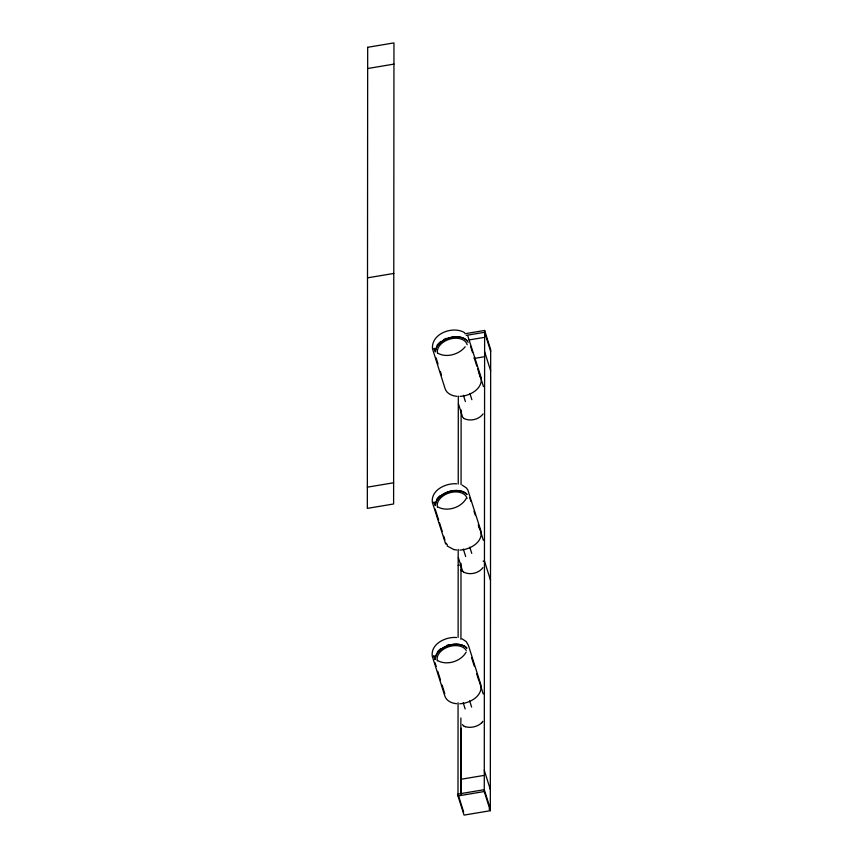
<?xml version="1.0" encoding="UTF-8"?>
<svg xmlns="http://www.w3.org/2000/svg" width="858" height="858" viewBox="0 0 858 858"><rect width="100%" height="100%" fill="white"/><g stroke="black" fill="none" stroke-linecap="round" stroke-linejoin="round"><path stroke-width="1.29" d="M464.918 333.751L484.631 330.448L490.669 349.614L490.315 810.703L464.039 815.1L457.99 795.934L458.065 702.723M458.118 637.387L458.183 549.388M458.236 484.051L458.301 396.053M460.821 793.489L460.875 717.964M460.939 639.296L461.003 563.298M461.068 484.631L461.121 409.963M461.121 794.454L461.175 728.249M490.315 810.703L484.266 791.526L484.631 330.448M456.896 396.332C451.984 395.935 446.385 393.436 444.97 388.288L432.486 348.723C431.145 333.526 452.927 325.6 464.607 332.657M456.66 703.721C451.737 703.324 446.139 700.825 444.723 695.677L432.25 656.113C430.652 643.682 445.967 636.572 456.542 637.515M467.889 336.143L481.199 377.734C482.775 389.082 469.734 395.978 459.974 396.396M462.226 485.145L466.312 487.88L467.771 489.832L481.081 531.434C482.754 542.706 469.541 549.721 459.856 550.096M462.097 638.835L466.259 641.634L468.479 645.559L480.952 685.124C482.625 696.428 469.423 703.399 459.738 703.785M466.291 498.369C460.961 507.947 446.664 512.151 437.494 506.756M466.173 652.069C460.843 661.647 446.535 665.851 437.376 660.445M483.054 413.921C478.968 419.626 470.012 421.621 463.803 418.457M482.925 567.61C478.85 573.316 469.894 575.31 463.685 572.147M481.756 722.811L482.807 721.31M465.165 346.761C459.169 354.493 446.149 358.226 437.612 353.056M481.735 722.833C477.423 726.78 470.903 728.26 465.272 726.715M367.674 68.511L393.951 64.114M367.503 277.842L393.79 273.445M466.237 335.371L484.631 332.293L490.669 351.458M469.058 339.94L483.515 337.526M474.302 358.43L483.494 356.885M367.342 487.172L393.618 482.775M458.172 565.39L459.48 565.165M483.129 561.207L484.448 560.993L490.497 580.158M483.172 775.557L460.832 779.289L461.132 780.254M457.99 795.934L484.266 791.526M488.996 809.073L490.315 808.858L484.266 789.682L457.99 794.09L463.631 811.979M456.66 483.815C446.085 482.882 430.77 489.982 432.368 502.413L445.667 544.015M453.839 549.549L456.778 550.032M453.893 549.57L447.136 545.967M463.556 725.847L465.229 726.705M463.728 418.393L462.676 417.245L458.462 403.946M462.559 570.935L463.61 572.093M462.43 724.624L463.492 725.782M479.193 373.112L483.472 386.583M434.802 350.128L434.041 348.273L435.092 351.619M434.674 503.828L433.923 501.962L434.974 505.308M434.556 657.518L433.805 655.662L434.856 659.008M484.609 351.662L490.658 370.828M470.613 346.407L472.565 352.595M474.12 357.55L476.855 366.216M477.638 368.683L480.362 377.348M469.905 393.447L471.868 399.699M463.427 395.324L465.401 401.576M436.068 357.818L438.02 364.006M440.358 371.428L441.527 375.15M479.161 526.994L483.344 540.272M469.712 497.629L470.881 501.34M474.002 511.239L475.171 514.961M478.292 524.86L479.461 528.571M469.776 547.136L471.75 553.389M463.309 549.023L465.68 556.52M458.344 557.646L462.505 570.849M460.993 569.959L461.304 570.924M435.167 509.041L438.674 520.173M439.457 522.651L442.192 531.317M443.747 536.261L444.916 539.982M479.043 680.684L483.226 693.972M471.535 657.518L474.27 666.173M476.608 673.605L478.56 679.793M469.658 700.836L471.632 707.089M463.191 702.713L465.165 708.965M484.287 770.323L490.326 789.489M435.049 662.73L436.218 666.452M437.773 671.396L440.508 680.062M442.074 685.006L444.798 693.672M437.569 353.367A15.423 10.285 -17.5 0 1 449.774 339.103A15.423 10.285 -17.5 0 1 467.181 344.744M435.585 349.785A17.503 11.669 -17.5 0 1 449.42 337.762A17.503 11.669 -17.5 0 1 467.149 340.605M435.542 351.834A17.257 11.508 -17.5 0 1 449.453 337.891A17.257 11.508 -17.5 0 1 468.168 342.342M437.012 345.366A18.2 12.13 -17.5 0 1 440.969 341.398M443.5 339.725A18.2 12.13 -17.5 0 1 446.31 338.342M437.451 507.067A15.423 10.285 -17.5 0 1 449.656 492.792A15.423 10.285 -17.5 0 1 467.063 498.444M435.456 503.485A17.503 11.669 -17.5 0 1 449.302 491.462A17.503 11.669 -17.5 0 1 467.031 494.294M435.424 505.534A17.257 11.508 -17.5 0 1 447.897 492.042A17.257 11.508 -17.5 0 1 466.816 494.38M447.415 544.927A18.2 12.13 -17.5 0 1 446.106 543.178M436.894 499.066A18.2 12.13 -17.5 0 1 440.079 495.699M437.323 660.757A15.423 10.285 -17.5 0 1 448.251 646.9A15.423 10.285 -17.5 0 1 466.259 650.471M435.081 659.298A17.503 11.669 -17.5 0 1 447.726 645.624A17.503 11.669 -17.5 0 1 466.902 647.994M435.306 659.223A17.257 11.508 -17.5 0 1 447.779 645.742A17.257 11.508 -17.5 0 1 466.688 648.069M437.312 652.048A18.2 12.13 -17.5 0 1 440.733 648.787M447.039 645.334A18.2 12.13 -17.5 0 1 449.056 644.669M367.685 47.297L367.331 508.386L393.608 503.978L393.961 42.9L367.685 47.297"/></g></svg>
